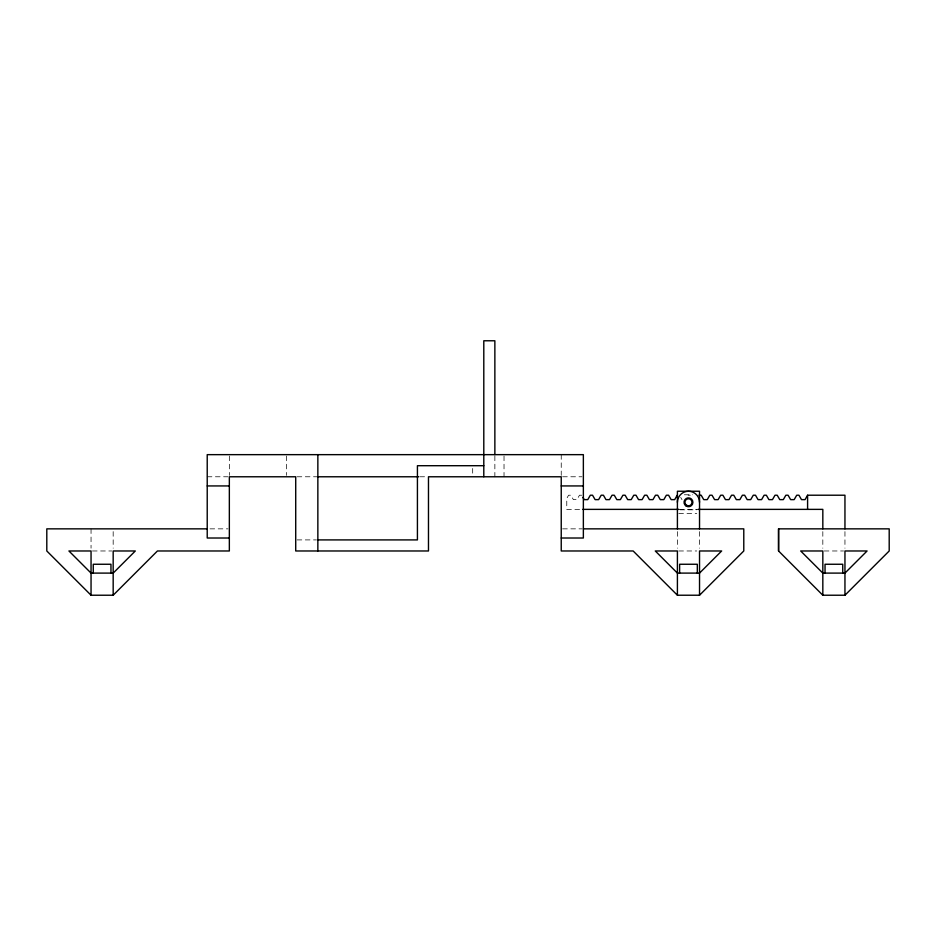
<?xml version="1.0" encoding="UTF-8"?>
<svg xmlns="http://www.w3.org/2000/svg" width="936" height="936" viewBox="0 0 936 936"><rect width="100%" height="100%" fill="white"/><g stroke="black" fill="none" stroke-linecap="round" stroke-linejoin="round"><path stroke-width="0.7" stroke-dasharray="4.68 3.51" d="M207.219 476.775L227.963 476.775M297.11 476.775L317.854 476.775M419.866 476.775L427.401 476.775M562.63 476.775L581.981 476.775M684.321 494.77L692.617 494.77M581.689 495.214L579.478 495.214L576.915 499.637L573.382 499.637L570.82 495.214L568.608 495.214L566.771 498.397L566.771 509.371L581.373 509.371M688.1 495.214L690.312 495.214M679.15 509.371L697.706 509.371M680.168 509.816L696.77 509.816M678.787 513.361L696.77 513.361M209.98 528.852L227.963 528.852M562.63 528.852L581.981 528.852M297.11 539.908L316.462 539.908M92.442 550.976L111.793 550.976M678.787 550.976L696.77 550.976M824.207 550.976L843.558 550.976M680.729 497.425L682.005 499.637M844.951 531.613L844.951 548.203M822.826 531.613L822.826 548.203M699.531 531.613L699.531 548.203M677.407 531.613L677.407 548.203M561.237 454.65L561.237 475.394M504.024 456.031L504.024 476.775M494.863 456.031L494.863 476.775M472.68 468.48L472.68 475.394M286.556 456.031L286.556 475.394M229.343 456.031L229.343 475.394M113.174 531.613L113.174 548.203M91.049 528.852L91.049 548.203"/><path stroke-width="1.4" d="M677.243 495.214L674.68 499.637L671.147 499.637L668.585 495.214L666.373 495.214L663.823 499.637L660.278 499.637L657.727 495.214L655.516 495.214L652.954 499.637L649.42 499.637L646.858 495.214L644.647 495.214L642.096 499.637L638.551 499.637L636 495.214L633.789 495.214L631.227 499.637L627.693 499.637L625.131 495.214L622.92 495.214L620.369 499.637L616.824 499.637L614.273 495.214L612.062 495.214L609.512 499.637L605.966 499.637L603.416 495.214L601.193 495.214L598.642 499.637L595.109 499.637L592.546 495.214L590.335 495.214L587.785 499.637L584.24 499.637L582.964 497.425M844.951 528.852L844.951 495.214L807.592 495.214L805.042 499.637L801.497 499.637L798.946 495.214L796.723 495.214L794.173 499.637L790.627 499.637L788.077 495.214L785.866 495.214L783.315 499.637L779.77 499.637L777.219 495.214L775.008 495.214L772.446 499.637L768.912 499.637L766.35 495.214L764.139 495.214L761.588 499.637L758.043 499.637L755.492 495.214L753.281 495.214L750.719 499.637L747.185 499.637L744.623 495.214L742.412 495.214L739.861 499.637L736.316 499.637L733.765 495.214L731.554 495.214L728.992 499.637L725.458 499.637L722.896 495.214L720.685 495.214L718.134 499.637L714.589 499.637L712.039 495.214L709.827 495.214L707.277 499.637L703.732 499.637L701.181 495.214L698.958 495.214M207.219 528.852L46.8 528.852L46.8 550.976L91.049 595.226L113.174 595.226L157.435 550.976L229.343 550.976L229.343 476.775L295.717 476.775L295.717 550.976L428.477 550.976L428.477 476.775L561.237 476.775L561.237 550.976L633.157 550.976L677.407 595.226L699.531 595.226L743.781 550.976L743.781 528.852L583.362 528.852M844.951 595.226L889.2 550.976L889.2 528.852L778.565 528.852L778.565 550.976L822.826 595.226L844.951 595.226L844.951 550.976L867.075 550.976L844.951 573.101L822.826 573.101L800.689 550.976L822.826 550.976L822.826 595.226M483.795 465.707L417.421 465.707L417.421 539.908L317.854 539.908M317.854 476.775L418.638 476.775M207.219 485.936L229.343 485.936M561.237 485.936L583.362 485.936M582.777 509.371L678.799 509.371M698.127 509.371L822.826 509.371L822.826 528.852M229.343 538.013L207.219 538.013L207.219 454.65L583.362 454.65L583.362 538.013L561.237 538.013M842.739 573.101L842.739 564.256L825.037 564.256L825.037 573.101M807.592 495.214L807.592 509.371M778.565 528.852L778.565 550.976M699.531 528.852L699.531 491.236L677.407 491.236L677.407 528.852M699.531 595.226L699.531 550.976L721.656 550.976L699.531 573.101L677.407 573.101L655.282 550.976L677.407 550.976L677.407 595.226M697.32 573.101L697.32 564.256L679.618 564.256L679.618 573.101M494.863 454.65L494.863 340.774L483.795 340.774L483.795 476.775M317.854 454.65L317.854 550.976M113.174 595.226L113.174 550.976L135.31 550.976L113.174 573.101L91.049 573.101L68.925 550.976L91.049 550.976L91.049 595.226M110.963 573.101L110.963 564.256L93.261 564.256L93.261 573.101M677.407 502.293A11.068 11.068 0 0 1 688.463 491.236A11.068 11.068 0 0 1 699.531 502.293M686.696 505.358A3.545 3.545 0 0 0 692.008 502.293A3.545 3.545 0 0 0 686.696 499.227A3.545 3.545 0 0 0 686.696 505.358M686.252 506.13A4.423 4.423 0 0 0 692.897 502.293A4.423 4.423 0 0 0 686.252 498.467A4.423 4.423 0 0 0 686.252 506.13"/></g></svg>
